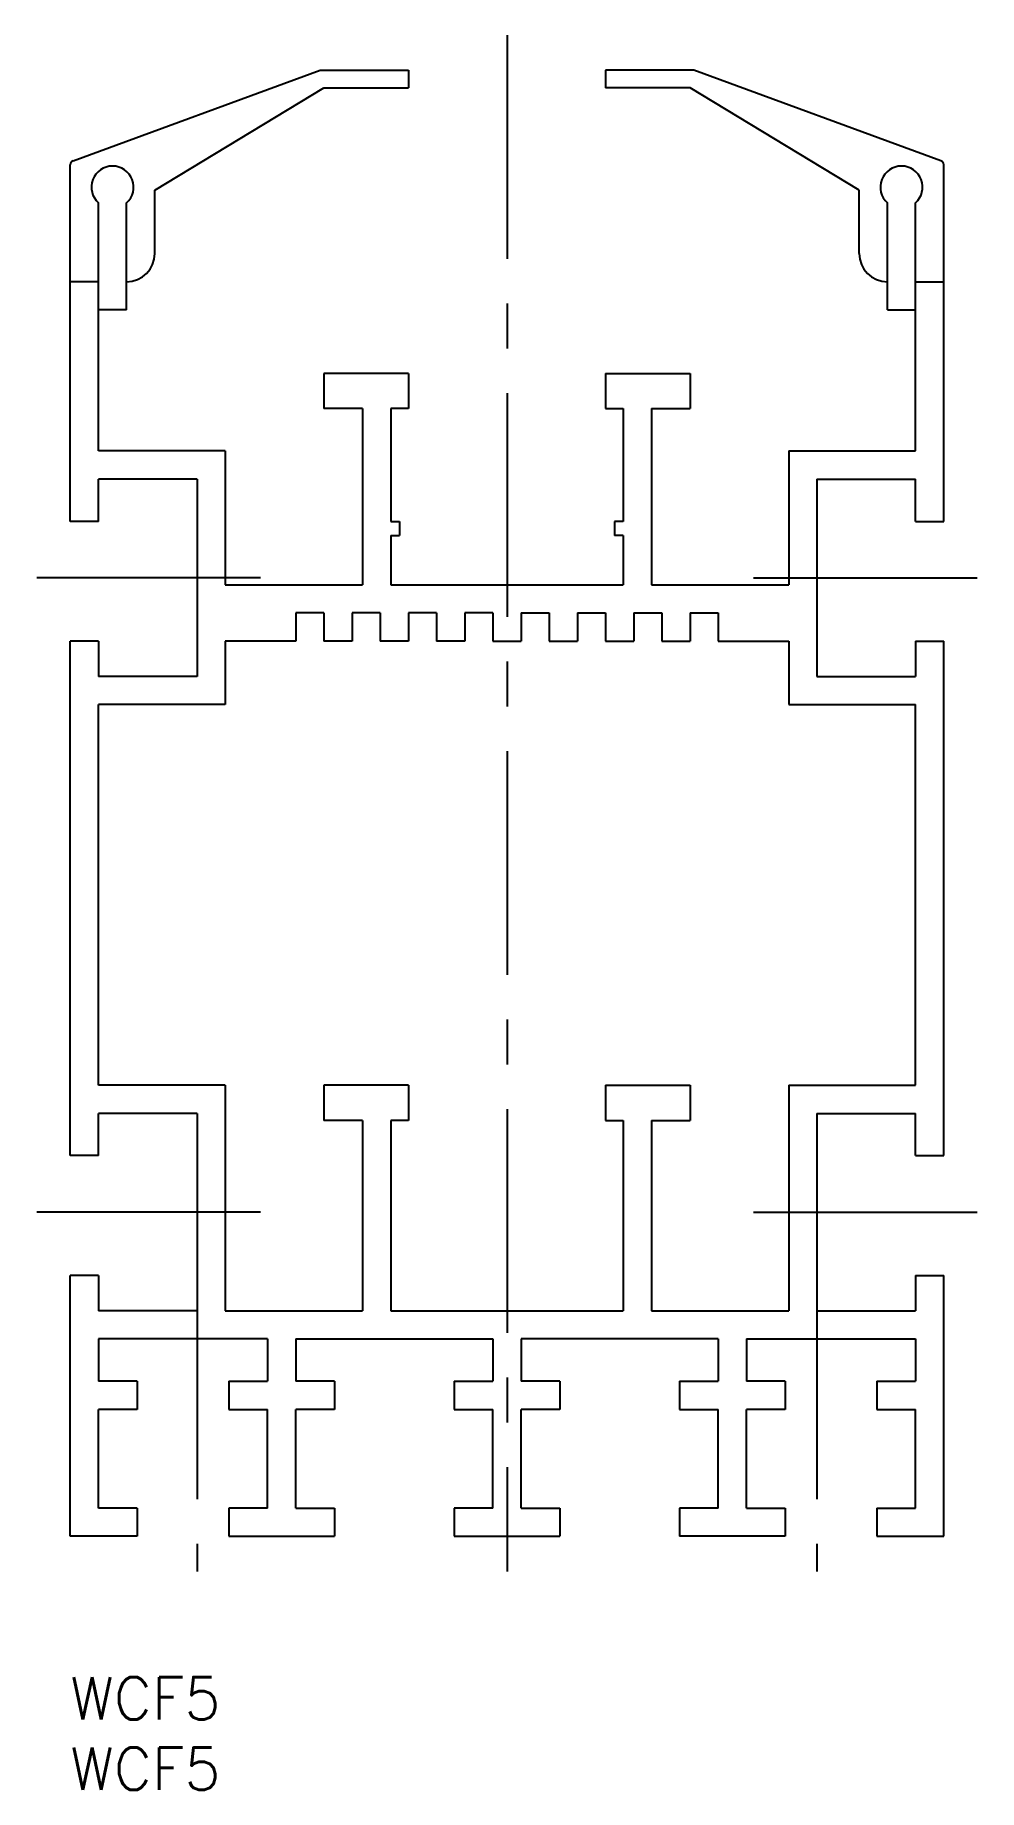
# Model space of a CAD drawing. Extents: x -2 to 64, y -8 to 116.
import ezdxf

# ---------------------------------------------------------------- set-up
doc = ezdxf.new("R2010")
doc.units = 0
doc.header["$LTSCALE"] = 0.5
doc.linetypes.add('CENTER', pattern=[50.8, 31.75, -6.35, 6.35, -6.35])
for name, color, linetype in [('MSM_CENTER', 1, 'CENTER'), ('MSM_CONTINUOUS', 7, 'CONTINUOUS'), ('MSM_PART_NUMBER', 7, 'CONTINUOUS')]:
    doc.layers.add(name, color=color, linetype=linetype)
doc.styles.get("Standard").update_dxf_attribs({"font": 'txt.shx', "height": 3, "bigfont": 'bigfont.shx'})

msp = doc.modelspace()

# ---------------------------------------------------------------- linework, layer by layer
at = {"layer": 'MSM_CENTER'}
for p, q in [((31, 116.5), (31, 7.5)), ((13.5, 78), (-2.5, 78)), ((48.5, 78), (64.5, 78)), ((13.5, 33), (-2.5, 33)), ((48.5, 33), (64.5, 33)), ((9, 28.5), (9, 7.5)), ((53, 28.5), (53, 7.5))]:
    msp.add_line(p, q, dxfattribs=at)
at = {"layer": 'MSM_CONTINUOUS'}
for p, q in [((0.2, 107.57), (17.74, 114)), ((17.74, 114), (24, 114)), ((24, 114), (24, 112.75)), ((44.26, 114), (38, 114)), ((38, 114), (38, 112.75)), ((61.8, 107.57), (44.26, 114)), ((6, 105.49), (18, 112.75)), ((18, 112.75), (24, 112.75)), ((44, 112.75), (38, 112.75)), ((56, 105.49), (44, 112.75)), ((0, 82), (0, 107.29)), ((62, 82), (62, 107.29)), ((2, 87), (2, 104.6)), ((4, 97), (4, 104.6)), ((6, 101), (6, 105.49)), ((56, 101), (56, 105.49)), ((58, 97), (58, 104.6)), ((60, 87), (60, 104.6)), ((2, 99), (0, 99)), ((60, 99), (62, 99)), ((4, 97), (2, 97)), ((58, 97), (60, 97)), ((18, 92.5), (18, 90)), ((24, 92.5), (18, 92.5)), ((24, 92.5), (24, 90)), ((38, 92.5), (38, 90)), ((38, 92.5), (44, 92.5)), ((44, 92.5), (44, 90)), ((20.75, 90), (18, 90)), ((20.75, 90), (20.75, 77.5)), ((22.75, 90), (22.75, 82)), ((24, 90), (22.75, 90)), ((38, 90), (39.25, 90)), ((39.25, 90), (39.25, 82)), ((41.25, 90), (41.25, 77.5)), ((41.25, 90), (44, 90)), ((11, 87), (2, 87)), ((11, 87), (11, 77.5)), ((51, 87), (51, 77.5)), ((51, 87), (60, 87)), ((9, 85), (2, 85)), ((2, 82), (2, 85)), ((9, 85), (9, 71)), ((53, 85), (53, 71)), ((53, 85), (60, 85)), ((60, 82), (60, 85)), ((2, 82), (0, 82)), ((22.75, 82), (23.37, 82)), ((22.75, 81), (23.37, 81)), ((22.75, 81), (22.75, 77.5)), ((23.37, 82), (23.37, 81)), ((38.62, 82), (38.62, 81)), ((39.25, 82), (38.62, 82)), ((39.25, 81), (38.62, 81)), ((39.25, 81), (39.25, 77.5)), ((60, 82), (62, 82)), ((11, 77.5), (20.75, 77.5)), ((22.75, 77.5), (39.25, 77.5)), ((41.25, 77.5), (51, 77.5)), ((18, 75.5), (16, 75.5)), ((16, 75.5), (16, 73.5)), ((18, 75.5), (18, 73.5)), ((22, 75.5), (20, 75.5)), ((20, 75.5), (20, 73.5)), ((22, 75.5), (22, 73.5)), ((26, 75.5), (24, 75.5)), ((24, 75.5), (24, 73.5)), ((26, 75.5), (26, 73.5)), ((30, 75.5), (28, 75.5)), ((28, 75.5), (28, 73.5)), ((30, 75.5), (30, 73.5)), ((32, 75.5), (34, 75.5)), ((32, 75.5), (32, 73.5)), ((34, 75.5), (34, 73.5)), ((36, 75.5), (36, 73.5)), ((36, 75.5), (38, 75.5)), ((38, 75.5), (38, 73.5)), ((40, 75.5), (40, 73.5)), ((40, 75.5), (42, 75.5)), ((42, 75.5), (42, 73.5)), ((44, 75.5), (44, 73.5)), ((44, 75.5), (46, 75.5)), ((46, 75.5), (46, 73.5)), ((0, 37), (0, 73.5)), ((2, 73.5), (0, 73.5)), ((2, 73.5), (2, 71)), ((16, 73.5), (11, 73.5)), ((11, 73.5), (11, 69)), ((20, 73.5), (18, 73.5)), ((24, 73.5), (22, 73.5)), ((28, 73.5), (26, 73.5)), ((30, 73.5), (32, 73.5)), ((34, 73.5), (36, 73.5)), ((38, 73.5), (40, 73.5)), ((42, 73.5), (44, 73.5)), ((46, 73.5), (51, 73.5)), ((51, 73.5), (51, 69)), ((60, 73.5), (62, 73.5)), ((60, 73.5), (60, 71)), ((62, 37), (62, 73.5)), ((9, 71), (2, 71)), ((53, 71), (60, 71)), ((2, 42), (2, 69)), ((11, 69), (2, 69)), ((51, 69), (60, 69)), ((60, 42), (60, 69)), ((11, 42), (2, 42)), ((11, 42), (11, 26)), ((18, 42), (18, 39.5)), ((24, 42), (18, 42)), ((24, 42), (24, 39.5)), ((38, 42), (38, 39.5)), ((38, 42), (44, 42)), ((44, 42), (44, 39.5)), ((51, 42), (51, 26)), ((51, 42), (60, 42)), ((9, 40), (2, 40)), ((2, 37), (2, 40)), ((9, 40), (9, 26)), ((53, 40), (53, 26)), ((53, 40), (60, 40)), ((60, 37), (60, 40)), ((20.75, 39.5), (18, 39.5)), ((20.75, 39.5), (20.75, 26)), ((22.75, 39.5), (22.75, 26)), ((24, 39.5), (22.75, 39.5)), ((38, 39.5), (39.25, 39.5)), ((39.25, 39.5), (39.25, 26)), ((41.25, 39.5), (41.25, 26)), ((41.25, 39.5), (44, 39.5)), ((2, 37), (0, 37)), ((60, 37), (62, 37)), ((0, 10), (0, 28.5)), ((2, 28.5), (0, 28.5)), ((2, 28.5), (2, 26)), ((60, 28.5), (62, 28.5)), ((60, 28.5), (60, 26)), ((62, 10), (62, 28.5)), ((9, 26), (2, 26)), ((11, 26), (20.75, 26)), ((22.75, 26), (39.25, 26)), ((41.25, 26), (51, 26)), ((53, 26), (60, 26)), ((2, 24), (2, 21)), ((14, 24), (2, 24)), ((14, 24), (14, 21)), ((16, 24), (30, 24)), ((16, 24), (16, 21)), ((30, 24), (30, 21)), ((32, 24), (32, 21)), ((46, 24), (32, 24)), ((46, 24), (46, 21)), ((48, 24), (48, 21)), ((48, 24), (60, 24)), ((60, 24), (60, 21)), ((4.75, 21), (2, 21)), ((4.75, 21), (4.75, 19)), ((11.25, 21), (11.25, 19)), ((11.25, 21), (14, 21)), ((18.75, 21), (16, 21)), ((18.75, 21), (18.75, 19)), ((27.25, 21), (27.25, 19)), ((27.25, 21), (30, 21)), ((34.75, 21), (32, 21)), ((34.75, 21), (34.75, 19)), ((43.25, 21), (43.25, 19)), ((43.25, 21), (46, 21)), ((50.75, 21), (48, 21)), ((50.75, 21), (50.75, 19)), ((57.25, 21), (57.25, 19)), ((57.25, 21), (60, 21)), ((2, 12), (2, 19)), ((4.75, 19), (2, 19)), ((11.25, 19), (14, 19)), ((14, 12), (14, 19)), ((16, 12), (16, 19)), ((18.75, 19), (16, 19)), ((27.25, 19), (30, 19)), ((30, 12), (30, 19)), ((32, 12), (32, 19)), ((34.75, 19), (32, 19)), ((43.25, 19), (46, 19)), ((46, 12), (46, 19)), ((48, 12), (48, 19)), ((50.75, 19), (48, 19)), ((57.25, 19), (60, 19)), ((60, 12), (60, 19)), ((4.75, 12), (2, 12)), ((4.75, 12), (4.75, 10)), ((11.25, 12), (11.25, 10)), ((14, 12), (11.25, 12)), ((16, 12), (18.75, 12)), ((18.75, 12), (18.75, 10)), ((27.25, 12), (27.25, 10)), ((30, 12), (27.25, 12)), ((32, 12), (34.75, 12)), ((34.75, 12), (34.75, 10)), ((43.25, 12), (43.25, 10)), ((46, 12), (43.25, 12)), ((48, 12), (50.75, 12)), ((50.75, 12), (50.75, 10)), ((57.25, 12), (57.25, 10)), ((57.25, 12), (60, 12)), ((4.75, 10), (0, 10)), ((11.25, 10), (18.75, 10)), ((27.25, 10), (34.75, 10)), ((50.75, 10), (43.25, 10)), ((57.25, 10), (62, 10))]:
    msp.add_line(p, q, dxfattribs=at)
for centre, radius, start, end in [((0.3, 107.29), 0.3, 110.1219, 180), ((3, 105.71), 1.5, 311.8103, 228.1897), ((59, 105.71), 1.5, 311.8103, 228.1897), ((61.7, 107.29), 0.3, 0, 69.8781), ((4, 101), 2, 270, 0), ((58, 101), 2, 180, 270)]:
    msp.add_arc(centre, radius, start, end, dxfattribs=at)

# ---------------------------------------------------------------- texts
at = {"layer": 'MSM_PART_NUMBER'}
for p in [(0, -3), (0, -8)]:
    msp.add_text('WCF5', height=3, dxfattribs=at).set_placement(p)

doc.saveas('drawing.dxf')
